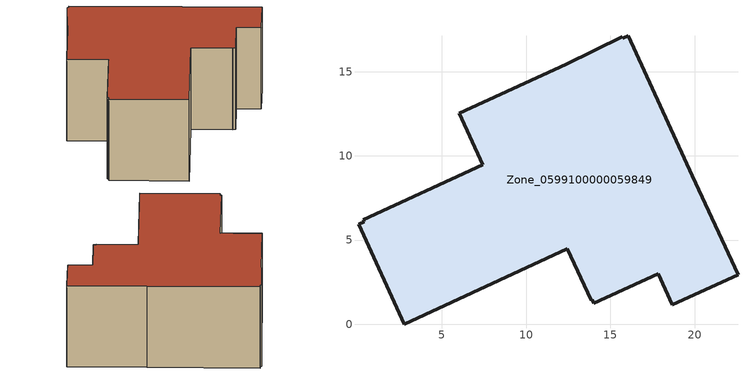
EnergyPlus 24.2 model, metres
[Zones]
Zone_0599100000059849
 floor ground (C_G): 13.93,1.46 13.86,1.42 12.45,4.49 2.76,0 0.05,5.94 0.39,6.09 0.34,6.2 7.43,9.46 6.02,12.53 12.37,15.45 15.71,17.07 15.75,16.99 16.06,17.13 19.87,8.81 22.58,2.94 18.69,1.17 17.84,3.01 14.03,1.24 z0
 wall outside (C_F): 12.37,15.45 6.02,12.53 7.43,9.46 0.34,6.2 0.39,6.09 0.05,5.94 2.76,0 12.45,4.49 13.86,1.42 13.93,1.46 14.03,1.24 17.84,3.01 18.69,1.17 22.58,2.94 19.87,8.81 16.06,17.13 15.75,16.99 15.71,17.07 12.37,15.45 z0:7.11
 roof outside (C_R): 13.86,1.42 13.93,1.46 14.03,1.24 17.84,3.01 18.69,1.17 22.58,2.94 19.87,8.81 16.06,17.13 15.75,16.99 15.71,17.07 12.37,15.45 6.02,12.53 7.43,9.46 0.34,6.2 0.39,6.09 0.05,5.94 2.76,0 12.45,4.49 z7.11
[BUILDING]
Pand.0599100000059849: North Axis=0; Terrain=City; Loads Convergence Tolerance Value=0.04; Temperature Convergence Tolerance Value=0.4; Solar Distribution=FullExterior; Maximum Number of Warmup Days=25; Minimum Number of Warmup Days=1
[Site:Location]
Rotterdam.The.Hague.AP_ZH_NLD Design_Conditions: Latitude=51.96; Longitude=4.45; Time Zone=1; Elevation=-4.5
[SITE:GROUNDTEMPERATURE:BUILDINGSURFACE]
18, 18, 18, 18, 18, 18, 18, 18, 18, 18, 18, 18
[MATERIAL] Thermal Absorptance=0.9; Solar Absorptance=0.7; Visible Absorptance=0.7
Name | Roughness | Thickness | Conductivity | Density | Specific Heat
G.D.1965 | MediumSmooth | 0.15 | 1 | 540 | 1210
F.D.1965 | Rough | 0.3 | 0.857143 | 1920 | 840
R.D.1965 | MediumRough | 0.2 | 0.08 | 1500 | 1000
[CONSTRUCTION]
C_G: G.D.1965
C_F: F.D.1965
C_R: R.D.1965
[ZONE]
Zone_0599100000059849: Type=1; Multiplier=1; Ceiling Height=Autocalculate; Volume=Autocalculate; Floor Area=autocalculate; Part of Total Floor Area=Yes
[ZONEINFILTRATION:DESIGNFLOWRATE]
Infil_Zone_0599100000059849: Zone or ZoneList or Space or SpaceList=Zone_0599100000059849; Schedule=AlwaysOn; Design Flow Rate Calculation Method=Flow/Area; Flow Rate per Floor Area=0.0042; Constant Term Coefficient=1; Temperature Term Coefficient=0; Velocity Term Coefficient=0; Velocity Squared Term Coefficient=0
[HVACTEMPLATE:ZONE:IDEALLOADSAIRSYSTEM]
Zone_0599100000059849: Maximum Heating Supply Air Temperature=50; Minimum Cooling Supply Air Temperature=13; Maximum Heating Supply Air Humidity Ratio=0.0156; Minimum Cooling Supply Air Humidity Ratio=0.0077; Heating Limit=NoLimit; Cooling Limit=NoLimit; Dehumidification Control Type=ConstantSensibleHeatRatio; Cooling Sensible Heat Ratio=0.7; Dehumidification Setpoint=60; Humidification Control Type=None; Humidification Setpoint=30; Outdoor Air Method=None; Outdoor Air Flow Rate per Person=0.00944; Outdoor Air Flow Rate per Zone Floor Area=0; Outdoor Air Flow Rate per Zone=0; Demand Controlled Ventilation Type=None; Outdoor Air Economizer Type=NoEconomizer; Heat Recovery Type=None; Sensible Heat Recovery Effectiveness=0.7; Latent Heat Recovery Effectiveness=0.65
[ZONECONTROL:THERMOSTAT]
ThermostatControl_Zone_0599100000059849: Zone or ZoneList=Zone_0599100000059849; Control Type Schedule=DualSetpointControlType; Control 1=Thermostat_Zone_0599100000059849; Temperature Difference Between Cutout And Setpoint=0
[THERMOSTATSETPOINT:DUALSETPOINT]
Thermostat_Zone_0599100000059849: Heating Setpoint Temperature Schedule=HeatingSetpoint_Zone_0599100000059849; Cooling Setpoint Temperature Schedule=CoolingSetpoint_Zone_0599100000059849
[SCHEDULE:COMPACT]
HeatingSetpoint_Zone_0599100000059849: Through: 12/31, For: AllDays, Until: 24:00, 21
CoolingSetpoint_Zone_0599100000059849: Through: 12/31, For: AllDays, Until: 24:00, 24
DualSetpointControlType: Through: 12/31, For: AllDays, Until: 24:00, 4
AlwaysOn: Through: 12/31, For: AllDays, Until: 24:00, 1
